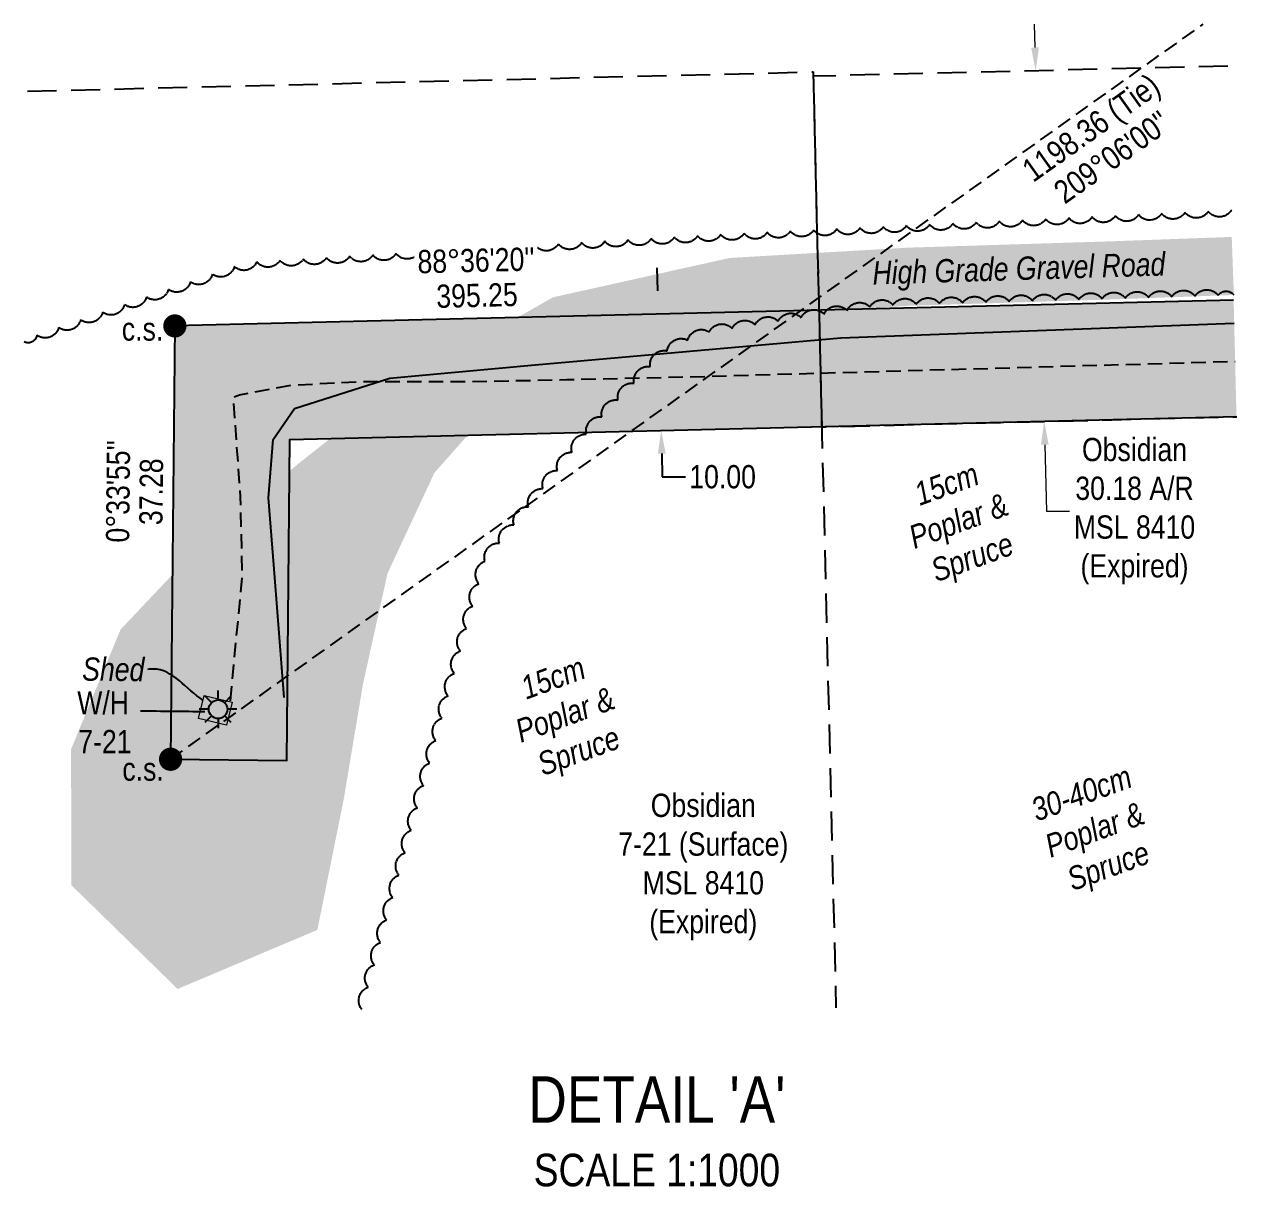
# Model space of a CAD drawing. Extents: x 616438 to 619476, y 5890141 to 5892432.
# Drawn here: x 617747 to 618268, y 5890547 to 5891047 of the extents above; entities that cross this region are included whole.
import ezdxf
from ezdxf.enums import TextEntityAlignment as Align

# ---------------------------------------------------------------- set-up
doc = ezdxf.new("R2010")
doc.units = 0
doc.header["$LTSCALE"] = 5
doc.header["$PDMODE"] = 35
doc.header["$PDSIZE"] = 1
for name, pattern in [('0', [1, 1, 0]), ('foc-ACCESSROAD', [3.75, 2.5, -1.25]), ('foc-TIELINE', [1.875, 1.25, -0.625]), ('UG_PIPE', [1.875, 1.25, -0.625])]:
    doc.linetypes.add(name, pattern=pattern)
doc.layers.get('Defpoints').update_dxf_attribs({"color": 9})
for name, color, linetype in [('AS-CABLE', 224, 'foc-CABLE'), ('AS-PIPE-UG', 44, 'UG_PIPE'), ('AS-ROADS', 254, 'Continuous'), ('C-AR', 13, 'foc-ACCESSROAD'), ('C-WS', 13, 'foc-ACCESSROAD'), ('C-WS-S', 8, 'Continuous'), ('DETAIL-T', 7, 'Continuous'), ('L-BD', 7, 'Continuous'), ('L-BD1', 253, 'Continuous'), ('L-MON', 1, 'Continuous'), ('L-MON-T', 1, 'Continuous'), ('L-TIE', 7, 'foc-TIELINE'), ('P-PROPOSED', 10, 'Continuous'), ('P-PROPOSED-H', 21, 'Continuous'), ('P-TXT', 4, 'Continuous'), ('T-BUSH', 110, '0'), ('T-BUSH-T', 110, 'Continuous')]:
    doc.layers.add(name, color=color, linetype=linetype)
for name, color, linetype, lineweight in [('AS-GENERAL', 48, 'Continuous', 18), ('C-AR-T', 13, 'Continuous', 9), ('C-WS-T', 13, 'Continuous', 9), ('T-TEXT', 48, 'Continuous', 18)]:
    doc.layers.add(name, color=color, linetype=linetype, lineweight=lineweight)
doc.styles.add('80CG', font='ARIALN.TTF', dxfattribs={"height": 10})
doc.styles.add('80L', font='ARIALN.TTF', dxfattribs={"height": 10})
doc.styles.add('foc-LtypeFont', font='ARIALN.TTF', dxfattribs={"height": 7.35})
doc.linetypes.add('foc-CABLE', pattern='A,2,-1,["C",foc-LtypeFont,S=0.2,R=0,X=-0.625,Y=-0.75],-1.24,8', length=12.24)
doc.dimstyles.new('Compass 5 000', dxfattribs={"dimscale": 5, "dimtxt": 9, "dimasz": 2, "dimexe": 0.2, "dimexo": 0.0625, "dimgap": 0.5, "dimtad": 0, "dimtih": 1, "dimtoh": 1, "dimzin": 0, "dimdsep": 46, "dimtxsty": '80CG', "dimcen": 0.1, "dimse1": 1, "dimse2": 1, "dimclrd": 256, "dimclrt": 256, "dimaunit": 1, "dimadec": 4, "dimazin": 0, "dimtfac": 0.06, "dimtofl": 0, "dimtmove": 0, "dimatfit": 1, "dimfxl": 0.2, "dimtolj": 1, "dimtzin": 0, "dimlwd": -1, "dimarcsym": 0})

# ---------------------------------------------------------------- blocks, each defined once
blk = doc.blocks.new('PLIA')
at = {"color": 255, "const_width": 1}
blk.add_lwpolyline([(-0.5, 0, 1), (0.5, 0, 1)], format="xyb", close=True, dxfattribs=at)
blk = doc.blocks.new('PLIAA')
blk.add_blockref('PLIA', (0, 0))
blk = doc.blocks.new('PLIB')
at = {"color": 1}
blk.add_circle((0, 0), 0.8, dxfattribs=at)
blk = doc.blocks.new('PLIBB')
blk.add_blockref('PLIB', (0, 0))
blk = doc.blocks.new('PLICC')
for name in ['PLIAA', 'PLIBB']:
    blk.add_blockref(name, (0, 0))
blk = doc.blocks.new('PLI')
blk.add_blockref('PLICC', (0, 0))
blk = doc.blocks.new('GAS')
h = blk.add_hatch(color=255)
h.dxf.hatch_style = 1
edge = h.paths.add_edge_path()
edge.add_arc((0, 0), 0.9, 0, 360)
for p, q in [((-0.57, 0.57), (-1.14, 1.14)), ((0, 0.81), (0, 1.62)), ((0.57, 0.57), (1.14, 1.14)), ((-0.81, 0), (-1.62, 0)), ((1.62, 0), (0.81, 0)), ((-0.57, -0.57), (-1.14, -1.14)), ((0, -0.81), (0, -1.62)), ((1.14, -1.14), (0.57, -0.57))]:
    blk.add_line(p, q)
blk.add_circle((0, 0), 0.8)
blk = doc.blocks.new('*D465')
at = {"layer": 'C-AR-T', "transparency": 16777216}
for p, q in [((618181.65, 5891036.93), (618181.4, 5891046.93)), ((618185.83, 5890866.14), (618186.53, 5890837.55)), ((618186.53, 5890837.55), (618196.53, 5890837.55))]:
    blk.add_line(p, q, dxfattribs=at)
at = {"layer": 'C-AR-T', "linetype": 'Continuous', "transparency": 16777216}
for points in [[(618183.31, 5891036.97), (618179.98, 5891036.89), (618181.89, 5891026.93)], [(618187.49, 5890866.18), (618184.16, 5890866.1), (618185.58, 5890876.14)]]:
    blk.add_solid(points, dxfattribs=at)
at = {"layer": 'Defpoints', "color": 0, "linetype": 'Continuous', "transparency": 16777216}
for p in [(618213.15, 5891027.7), (618185.58, 5890876.14), (618216.84, 5890876.9)]:
    blk.add_point(p, dxfattribs=at)
at = {"layer": 'C-AR-T', "linetype": 'Continuous', "transparency": 16777216, "insert": (618224.43, 5890837.55), "char_height": 10, "attachment_point": 5, "style": '80CG'}
blk.add_mtext('\\A1;Obsidian\\P30.18 A/R\\PMSL 8410\\P(Expired)', dxfattribs=at)
blk = doc.blocks.new('*D469')
at = {"layer": 'Defpoints', "color": 0, "transparency": 16777216}
for p in [(618132.8, 5890925.02), (618020.8, 5890872.3), (618134.01, 5890875.05)]:
    blk.add_point(p, dxfattribs=at)
at = {"layer": 'P-TXT', "transparency": 16777216}
for p, q in [((618019.34, 5890932.26), (618019.1, 5890942.26)), ((618021.04, 5890862.3), (618021.29, 5890852.3)), ((618021.29, 5890852.3), (618031.29, 5890852.3))]:
    blk.add_line(p, q, dxfattribs=at)
for points in [[(618021.01, 5890932.3), (618017.68, 5890932.22), (618019.58, 5890922.26)], [(618022.71, 5890862.34), (618019.38, 5890862.26), (618020.8, 5890872.3)]]:
    blk.add_solid(points, dxfattribs=at)
at = {"layer": 'P-TXT', "transparency": 16777216, "insert": (618047.23, 5890852.3), "char_height": 10, "attachment_point": 5, "style": '80CG'}
blk.add_mtext('\\A1;10.00', dxfattribs=at)

msp = doc.modelspace()

# ---------------------------------------------------------------- hatches: boundary and pattern name
at = {"layer": 'AS-ROADS'}
h = msp.add_hatch(color=256, dxfattribs=at)
h.dxf.hatch_style = 1
h.paths.add_polyline_path([(618266.253, 5890955.497), (618214.929, 5890953.61), (618126.814, 5890950.856), (618050.25, 5890946.443), (617974.222, 5890929.507), (617905.63, 5890890.29), (617865.125, 5890858.281), (617824.863, 5890825.361), (617788.214, 5890786.652), (617766.972, 5890735.243), (617767.006, 5890676.755), (617812.777, 5890632.069), (617872.907, 5890657.476), (617884.209, 5890713.505), (617892.529, 5890763.236), (617903.076, 5890810.785), (617923.249, 5890854.032), (617954.57, 5890889.484), (617983.345, 5890905.936), (618053.708, 5890921.61), (618127.924, 5890925.887), (618215.779, 5890928.633), (618267.172, 5890930.523)])
at = {"layer": 'P-PROPOSED-H'}
h = msp.add_hatch(color=256, dxfattribs=at)
h.dxf.hatch_style = 1
h.paths.add_polyline_path([(618268.295, 5890878.322), (618267.073, 5890928.289), (617811.594, 5890917.202), (617809.754, 5890730.857), (617859.733, 5890730.363), (617861.096, 5890868.41)])

# ---------------------------------------------------------------- linework, layer by layer
at = {"layer": 'AS-CABLE', "flags": 128}
msp.add_lwpolyline([(617858.669, 5890757.467), (617854.629, 5890808.962), (617851.859, 5890843.262), (617853.854, 5890868.347), (617863.039, 5890881.767), (617904.059, 5890894.762), (617966.574, 5890900.412), (618098.029, 5890912.087), (618267.314, 5890918.416)], dxfattribs=at)
at = {"layer": 'AS-GENERAL', "flags": 128}
msp.add_lwpolyline([(617833.734, 5890745.527), (617821.719, 5890748.352), (617824.144, 5890758.322), (617836.209, 5890755.477)], close=True, dxfattribs=at)
at = {"layer": 'AS-PIPE-UG', "flags": 128}
msp.add_lwpolyline([(617835.519, 5890756.047), (617840.659, 5890810.247), (617839.844, 5890843.717), (617836.919, 5890884.372), (617836.699, 5890886.567), (617839.389, 5890887.527), (617861.609, 5890891.722), (617891.984, 5890893.347), (617935.789, 5890893.247), (617980.249, 5890894.117), (618031.609, 5890895.307), (618267.717, 5890901.978)], dxfattribs=at)
at = {"layer": 'C-AR', "flags": 128}
msp.add_lwpolyline([(618264.609, 5891028.959), (618086.199, 5891024.593), (618089.89, 5890873.793), (618268.299, 5890878.159)], dxfattribs=at)
at = {"layer": 'C-WS', "flags": 128}
msp.add_lwpolyline([(617748.199, 5891018.176), (618086.154, 5891026.447), (618096.003, 5890623.98)], dxfattribs=at)
at = {"layer": 'L-TIE', "flags": 128}
msp.add_lwpolyline([(617809.754, 5890730.857), (618253.924, 5891046.942)], dxfattribs=at)
at = {"layer": 'P-PROPOSED', "flags": 128}
msp.add_lwpolyline([(618267.073, 5890928.289), (617811.594, 5890917.202), (617809.754, 5890730.857), (617859.733, 5890730.363), (617861.096, 5890868.41), (618268.412, 5890878.325)], dxfattribs=at)
at = {"layer": 'T-BUSH', "flags": 128}
for points in [[(618266.108, 5890966.95, -0.5205671), (618256.123, 5890966.477, -0.5205671), (618246.138, 5890966.004, -0.5205671), (618236.153, 5890965.531, -0.5205671), (618226.168, 5890965.058, -0.5205671), (618216.183, 5890964.585, -0.5205671), (618206.197, 5890964.112, -0.5205671), (618196.212, 5890963.639, -0.5205671), (618186.227, 5890963.166, -0.5205671), (618176.242, 5890962.693, -0.5205671), (618166.257, 5890962.22, -0.5205671), (618156.272, 5890961.748, -0.5205671), (618146.287, 5890961.275, -0.5205671), (618136.301, 5890960.802, -0.5205671), (618126.316, 5890960.329, -0.5205671), (618116.331, 5890959.856, -0.5205671), (618106.346, 5890959.383, -0.5205671), (618096.361, 5890958.91, -0.5205671), (618086.376, 5890958.437, -0.5205671), (618076.39, 5890957.964, -0.5205671), (618066.405, 5890957.491, -0.5205671), (618056.42, 5890957.018, -0.5205671), (618046.435, 5890956.537, -0.5205671), (618036.456, 5890955.951, -0.5205671), (618026.477, 5890955.364, -0.5205671), (618016.498, 5890954.777, -0.5205671), (618006.519, 5890954.19, -0.5205671), (617996.54, 5890953.603, -0.5205671), (617986.561, 5890953.017, -0.5205671), (617976.582, 5890952.43, -0.5205671), (617966.603, 5890951.843, -0.5205671), (617956.624, 5890951.256, -0.5205671), (617946.644, 5890950.669, -0.5205671), (617936.665, 5890950.083, -0.5205671), (617926.686, 5890949.496, -0.5205671), (617916.707, 5890948.909, -0.5205671), (617906.728, 5890948.322, -0.5205671), (617896.749, 5890947.735, -0.5205671), (617886.77, 5890947.149, -0.5205671), (617876.791, 5890946.562, -0.5205671), (617866.812, 5890945.975, -0.5205671), (617856.832, 5890945.388, -0.5205671), (617846.853, 5890944.801, -0.5205671), (617837.173, 5890942.713, -0.5205671), (617827.728, 5890939.439, -0.5205671), (617818.283, 5890936.165, -0.5205671), (617808.838, 5890932.891, -0.5205671), (617799.393, 5890929.618, -0.5205671), (617789.948, 5890926.344, -0.5205671), (617780.503, 5890923.07, -0.5205671), (617771.058, 5890919.796, -0.5205671), (617761.613, 5890916.522, -0.5205671), (617752.191, 5890913.194, -0.5205671), (617746.798, 5890910.345, -0.5205671)], [(617892.12, 5890623.187, -0.5205671), (617894.764, 5890632.827, -0.5205671), (617897.408, 5890642.467, -0.5205671), (617900.052, 5890652.107, -0.5205671), (617902.697, 5890661.748, -0.5205671), (617905.341, 5890671.388, -0.5205671), (617907.985, 5890681.028, -0.5205671), (617910.629, 5890690.668, -0.5205671), (617913.274, 5890700.309, -0.5205671), (617915.918, 5890709.949, -0.5205671), (617918.562, 5890719.589, -0.5205671), (617921.206, 5890729.229, -0.5205671), (617923.851, 5890738.87, -0.5205671), (617926.495, 5890748.51, -0.5205671), (617929.139, 5890758.15, -0.5205671), (617931.783, 5890767.791, -0.5205671), (617934.428, 5890777.431, -0.5205671), (617937.072, 5890787.071, -0.5205671), (617939.716, 5890796.711, -0.5205671), (617942.36, 5890806.352, -0.5205671), (617945.005, 5890815.992, -0.5205671), (617951.194, 5890823.826, -0.5205671), (617957.44, 5890831.63, -0.5205671), (617963.686, 5890839.435, -0.5205671), (617969.932, 5890847.24, -0.5205671), (617976.178, 5890855.045, -0.5205671), (617982.424, 5890862.849, -0.5205671), (617988.67, 5890870.654, -0.5205671), (617995.272, 5890878.146, -0.5205671), (618002.214, 5890885.338, -0.5205671), (618009.157, 5890892.531, -0.5205671), (618016.099, 5890899.723, -0.5205671), (618023.349, 5890906.501, -0.5205671), (618032.242, 5890911.066, -0.5205671), (618041.461, 5890914.63, -0.5205671), (618051.338, 5890916.167, -0.5205671), (618061.215, 5890917.704, -0.5205671), (618071.093, 5890919.242, -0.5205671), (618080.97, 5890920.779, -0.5205671), (618090.848, 5890922.316, -0.5205671), (618100.725, 5890923.853, -0.5205671), (618110.603, 5890925.391, -0.5205671), (618120.546, 5890926.214, -0.5205671), (618130.538, 5890926.509, -0.5205671), (618140.53, 5890926.804, -0.5205671), (618150.522, 5890927.098, -0.5205671), (618160.514, 5890927.393, -0.5205671), (618170.506, 5890927.687, -0.5205671), (618180.498, 5890927.982, -0.5205671), (618190.49, 5890928.276, -0.5205671), (618200.482, 5890928.571, -0.5205671), (618210.474, 5890928.866, -0.5205671), (618220.466, 5890929.16, -0.5205671), (618230.458, 5890929.455, -0.5205671), (618240.45, 5890929.749, -0.5205671), (618250.442, 5890930.044, -0.5205671), (618260.434, 5890930.338, -0.5205671), (618267.107, 5890930.535, -0.5205671)]]:
    msp.add_lwpolyline(points, format="xyb", dxfattribs=at)

# ---------------------------------------------------------------- block references
at = {"layer": 'C-WS-S', "xscale": 4.998170450000001, "yscale": 4.998170450000001, "zscale": 4.998170450000001}
msp.add_blockref('GAS', (617830.174, 5890752.367), dxfattribs=at)
at = {"layer": 'L-MON', "color": 3, "xscale": 4.998170450000001, "yscale": 4.998170450000001, "zscale": 4.998170450000001}
for p in [(617811.594, 5890917.202), (617809.754, 5890730.857)]:
    msp.add_blockref('PLI', p, dxfattribs=at)

# ---------------------------------------------------------------- texts
at = {"layer": 'C-WS-T', "insert": (617769.473, 5890760.133), "char_height": 10, "attachment_point": 1, "style": '80L'}
msp.add_mtext_dynamic_manual_height_columns('\\pi0.12844;W/H\\P\\pi0.56501;7-21', width=21.40969, gutter_width=50, heights=[0], dxfattribs=at)
at = {"layer": 'C-WS-T', "insert": (618038.916, 5890684.551), "char_height": 9.99638, "attachment_point": 5, "style": '80CG'}
msp.add_mtext('\\A1;Obsidian\\P7-21 (Surface)\\PMSL 8410\\P(Expired)', dxfattribs=at)
at = {"layer": 'DETAIL-T', "color": 3, "insert": (618018.963, 5890570.773), "char_height": 19.98537, "width": 109.6286, "attachment_point": 5, "style": '80CG'}
msp.add_mtext("DETAIL 'A'\\P{\\H0.7x;SCALE 1:1000}", dxfattribs=at)
at = {"layer": 'L-BD', "style": '80L'}
for s, p in [('1198.36 (Tie)', (618206.406, 5891001.471)), ("209°06'00''", (618214.665, 5890989.865))]:
    msp.add_text(s, height=9.99634, rotation=35.4368, dxfattribs=at).set_placement(p, align=Align.MIDDLE)
at = {"layer": 'L-BD1', "style": '80L'}
for s, rotation, p in [('395.25', 1.3945, (617941.566, 5890930.365)), ("0°33'55''", 89.4343, (617787.149, 5890846.051)), ('37.28', 89.4343, (617801.393, 5890845.911))]:
    msp.add_text(s, height=9.9963, rotation=rotation, dxfattribs=at).set_placement(p, align=Align.MIDDLE)
at = {"layer": 'L-MON-T', "char_height": 10, "attachment_point": 1, "style": '80L'}
for insert in [(617788.228, 5890920.882), (617788.465, 5890731.615)]:
    msp.add_mtext_dynamic_manual_height_columns('\\pi0.54338;c.s.', width=16.94857, gutter_width=50, heights=[0], dxfattribs=dict(at, insert=insert))
at = {"layer": 'T-BUSH-T', "char_height": 9.99634, "attachment_point": 1, "rotation": 20, "style": '80L'}
for s, insert in [('\\pi8.86326;{\\fArial Narrow|b0|i1|c0|p34;15cm \\P\\pi0.32614;Poplar & \\P\\pi4.32877;Spruce}', (618120.34, 5890846.167)), ('\\pi8.86326;{\\fArial Narrow|b0|i1|c0|p34;15cm \\P\\pi0.32614;Poplar & \\P\\pi4.32877;Spruce}', (617951.05, 5890762.839)), ('\\pi0.05339;{\\fArial Narrow|b0|i1|c0|p34;30-40cm \\P\\pi0.32614;Poplar & \\P\\pi4.32877;Spruce}', (618178.915, 5890713.369))]:
    msp.add_mtext_dynamic_manual_height_columns(s, width=43.84248, gutter_width=47.483, heights=[0], dxfattribs=dict(at, insert=insert))
at = {"layer": 'T-TEXT', "char_height": 9.99634, "attachment_point": 1, "style": '80L'}
for s, width, insert, rotation in [('{\\fArial Narrow|b0|i1|c0|p34;High Grade Gravel Road}', 126.69073, (618111.536, 5890944.98), 1.79022), ('{\\fArial Narrow|b0|i1|c0|p34;Shed}', 27.40238, (617771.789, 5890774.676), 359.43427)]:
    msp.add_mtext_dynamic_manual_height_columns(s, width=width, gutter_width=49.982, heights=[0], dxfattribs=dict(at, insert=insert, rotation=rotation))

# ---------------------------------------------------------------- dimensions: what is measured, and where the dimension line sits
at = {"layer": 'C-AR-T', "linetype": 'Continuous'}
dim = msp.add_linear_dim(base=(618185.582, 5890876.135), p1=(618213.152, 5891027.7), p2=(618216.843, 5890876.9), angle=271.4019, text='Obsidian\\P30.18 A/R\\PMSL 8410\\P(Expired)', dimstyle='Compass 5 000', dxfattribs=at)
dim.commit()
dim.dimension.update_dxf_attribs({"geometry": '*D465', "text_midpoint": (618224.428, 5890837.553), "dimtype": 161})
at = {"layer": 'P-TXT', "color": 4}
dim = msp.add_linear_dim(base=(618020.801, 5890872.298), p1=(618132.795, 5890925.021), p2=(618134.012, 5890875.054), angle=271.39445, text='10.00', dimstyle='Compass 5 000', dxfattribs=at)
dim.commit()
dim.dimension.update_dxf_attribs({"geometry": '*D469', "text_midpoint": (618047.226, 5890852.304), "dimtype": 161})

# ---------------------------------------------------------------- leaders
at = {"layer": 'C-WS-T', "path_type": 1}
msp.add_leader([(617824.481, 5890751.261), (617796.769, 5890751.562)], dimstyle='Compass 5 000', override={"dimgap": 0.5, "dimtad": 0}, dxfattribs=at)
at = {"layer": 'T-TEXT', "path_type": 1}
msp.add_leader([(617823.661, 5890756.336), (617802.254, 5890769.67), (617799.885, 5890769.522)], dimstyle='Compass 5 000', override={"dimgap": 0.5, "dimtad": 0}, dxfattribs=at)

# ---------------------------------------------------------------- next in the draw order: texts
at = {"layer": 'L-BD1', "insert": (617941.023, 5890950.415), "char_height": 9.9963, "width": 49.91802, "attachment_point": 2, "rotation": 1.3945, "style": '80L', "bg_fill": 3, "box_fill_scale": 1.15, "bg_fill_color": 256, "bg_fill_true_color": 256, "bg_fill_transparency": 0}
msp.add_mtext("88°36'20''", dxfattribs=at)

doc.saveas('drawing.dxf')
